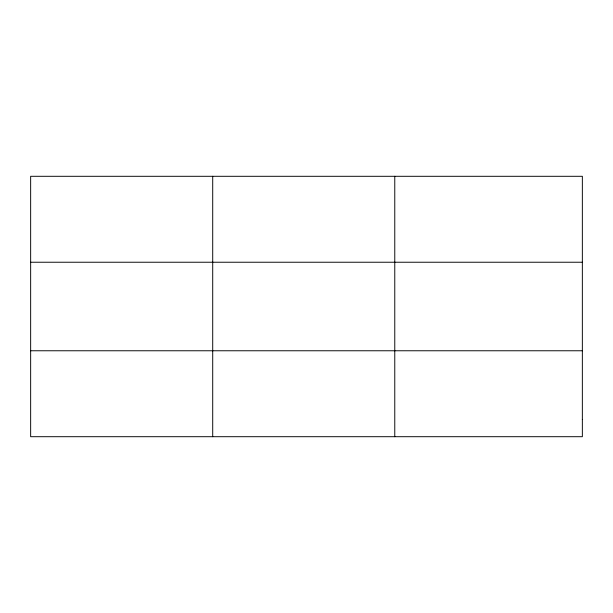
<?xml version="1.0" encoding="UTF-8"?>
<svg xmlns="http://www.w3.org/2000/svg" width="613" height="613" viewBox="0 0 613 613"><rect width="100%" height="100%" fill="white"/><g stroke="black" fill="none" stroke-linecap="round" stroke-linejoin="round"><path stroke-width="0.92" d="M212.711 436.701L212.711 176.299M394.772 436.701L394.772 176.299M30.65 262.234L582.35 262.234M30.65 350.766L582.35 350.766M582.35 419.514L582.35 436.701L30.65 436.701L30.65 176.299L582.35 176.299L582.35 419.514"/></g></svg>
